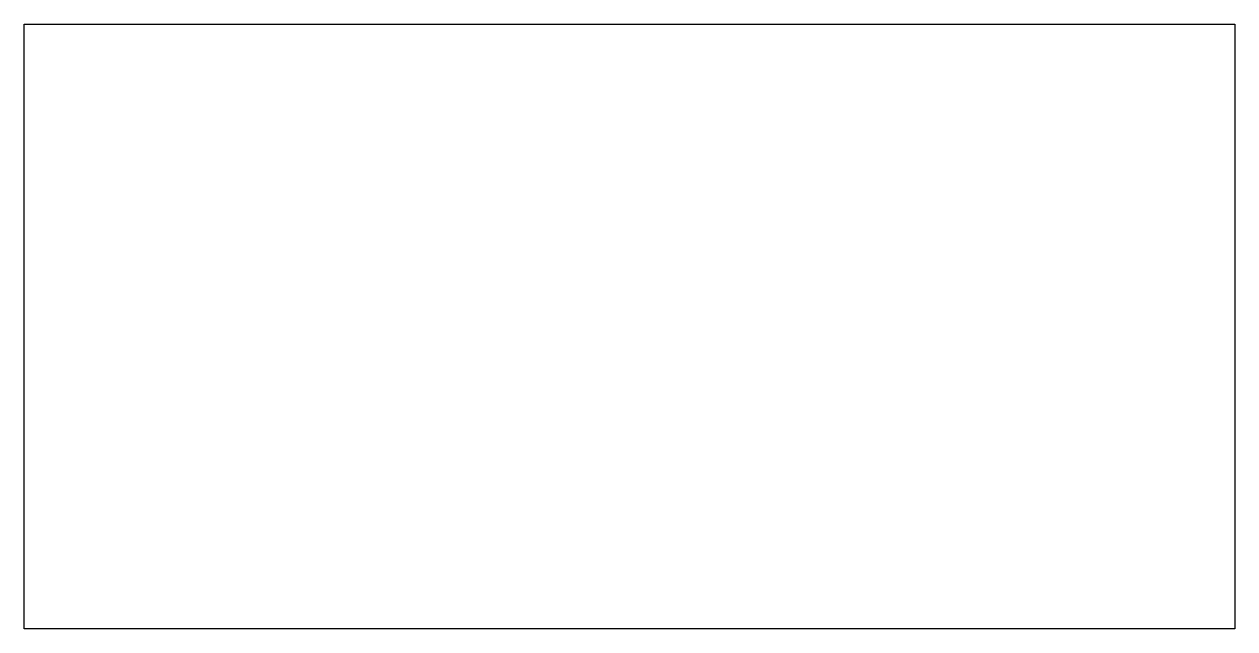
# Model space of a CAD drawing. Header units: millimetres. Extents: x -8 to 8, y -8 to 0.
import ezdxf

# ---------------------------------------------------------------- set-up
doc = ezdxf.new("R2010")
doc.units = ezdxf.units.MM
doc.layers.add('Body012', color=7, linetype='CONTINUOUS')

msp = doc.modelspace()

# ---------------------------------------------------------------- linework, layer by layer
at = {"layer": 'Body012'}
for p, q in [((-8, 0, -0.5), (-8, 0, -3.5)), ((-8, 0, -0.5), (8, 0, -0.5)), ((-8, 0, -3.5), (8, 0, -3.5)), ((-8, 0, -0.5), (-8, 0, -3.5)), ((-8, -8, -0.5), (-8, 0, -0.5)), ((-8, -8, -3.5), (-8, 0, -3.5)), ((-8, 0, -0.5), (8, 0, -0.5)), ((-8, -8, -0.5), (-8, 0, -0.5)), ((-8, 0, -3.5), (8, 0, -3.5)), ((-8, -8, -3.5), (-8, 0, -3.5)), ((8, 0, -0.5), (8, 0, -3.5)), ((8, 0, -0.5), (8, 0, -3.5)), ((8, 0, -0.5), (8, -8, -0.5)), ((8, 0, -3.5), (8, -8, -3.5)), ((8, 0, -0.5), (8, -8, -0.5)), ((8, 0, -3.5), (8, -8, -3.5)), ((-8, -8, -0.5), (-8, -8, -3.5)), ((8, -8, -0.5), (-8, -8, -0.5)), ((8, -8, -3.5), (-8, -8, -3.5)), ((-8, -8, -0.5), (-8, -8, -3.5)), ((8, -8, -0.5), (-8, -8, -0.5)), ((8, -8, -3.5), (-8, -8, -3.5)), ((8, -8, -0.5), (8, -8, -3.5)), ((8, -8, -0.5), (8, -8, -3.5))]:
    msp.add_line(p, q, dxfattribs=at)

doc.saveas('drawing.dxf')
